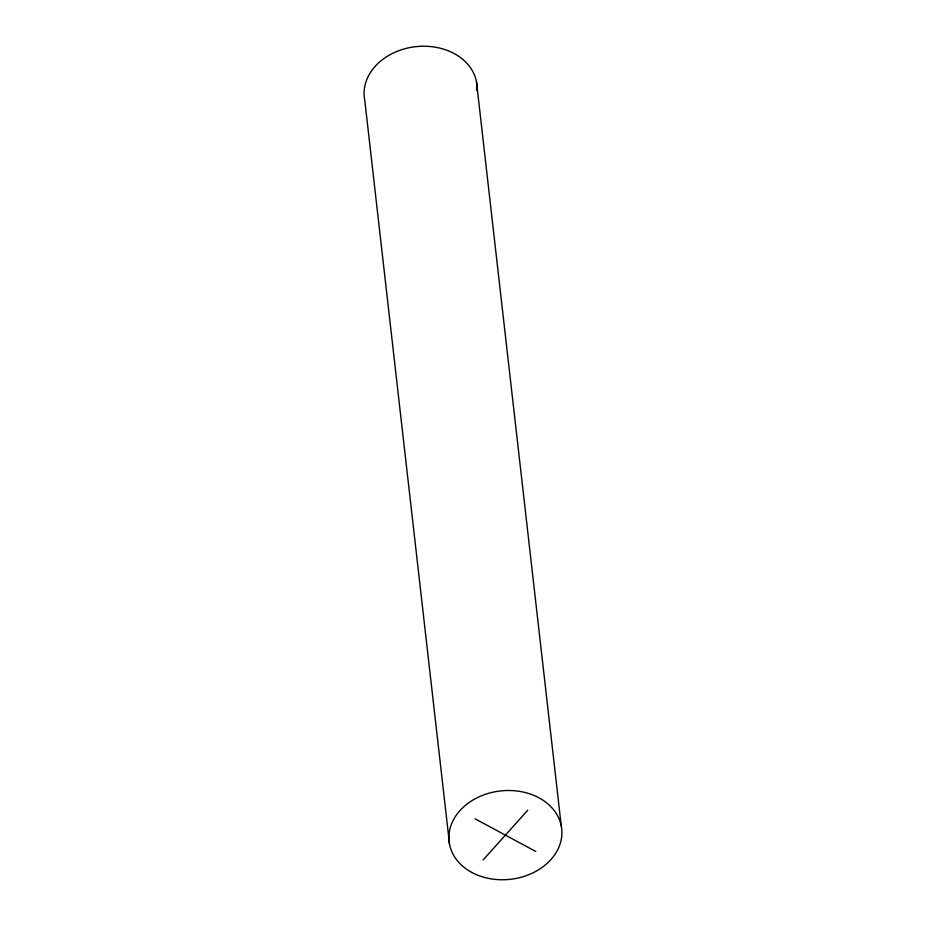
<?xml version="1.0" encoding="UTF-8"?>
<svg xmlns="http://www.w3.org/2000/svg" width="926" height="926" viewBox="0 0 926 926"><rect width="100%" height="100%" fill="white"/><g stroke="black" fill="none" stroke-linecap="round" stroke-linejoin="round"><path stroke-width="1.39" d="M483.048 860.023L527.751 810.238M475.073 818.815L535.726 851.445M476.473 81.766L561.272 826.038M449.527 844.234L364.728 99.962A56.66 44.46 -6.5 0 1 417.869 46.462A56.66 44.46 -6.5 0 1 477.029 90.806M471.866 872.466A56.66 44.46 -6.5 0 0 561.561 837.66A56.66 44.46 -6.5 0 0 482.77 795.272A56.66 44.46 -6.5 0 0 471.866 872.466"/></g></svg>
